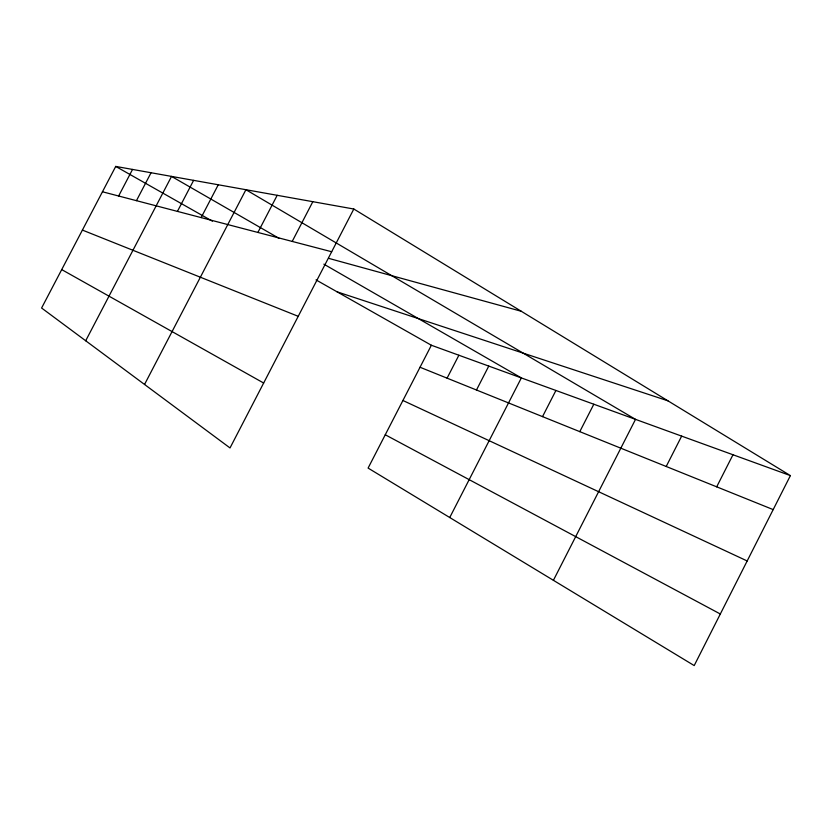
<?xml version="1.0" encoding="UTF-8"?>
<svg xmlns="http://www.w3.org/2000/svg" width="832" height="832" viewBox="0 0 832 832"><rect width="100%" height="100%" fill="white"/><g stroke="black" fill="none" stroke-linecap="round" stroke-linejoin="round"><path stroke-width="1.25" d="M790.4 475.602L694.2 665.579L368.098 468.083L431.371 345.249L790.4 475.602L353.818 209.019L115.731 166.421L41.6 308.017L230.017 447.949L353.818 209.019M666.203 466.482L681.658 436.124M716.695 486.834L732.982 454.75M579.79 431.652L593.809 404.227M553.405 580.32L635.523 419.37L245.918 189.717L144.539 384.467M476.476 390.01L488.769 366.08M449.738 517.535L521.352 377.915L323.856 264.15M542.526 416.624L555.922 390.468M447.086 378.154L458.879 355.233M257.889 232.44L277.191 195.312M292.209 241.426L312.832 201.687M85.696 340.766L171.538 176.405L279.022 238.326M177.434 211.39L193.627 180.357M201.146 217.599L218.265 184.766M118.633 196.009L132.538 169.426M136.448 200.668L151.05 172.744M102.45 191.776L331.687 251.753M328.817 258.388L521.269 311.272M337.085 291.834L667.93 400.816M82.399 230.079L298.22 316.316M420.035 367.255L773.178 509.6M402.917 400.483L747.178 560.966M385.258 434.762L720.314 613.995M61.714 269.599L263.661 383.032M115.731 166.421L212.41 221.187M316.035 279.906L431.371 345.249"/></g></svg>
